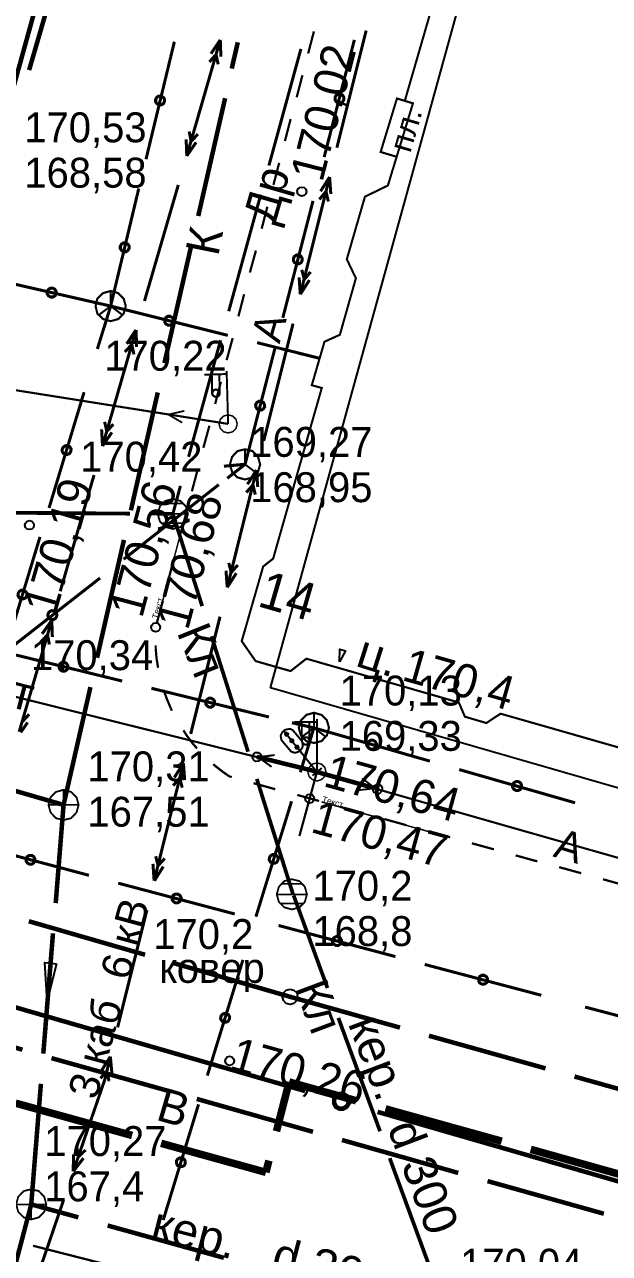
# Model space of a CAD drawing. Extents: x -2634 to -2115, y -2142 to -1393.
# Drawn here: x -2397.13 to -2377.76, y -1545.14 to -1504.47 of the extents above; entities that cross this region are included whole.
import ezdxf

# ---------------------------------------------------------------- set-up
doc = ezdxf.new("R2010")
doc.units = 0
doc.header["$MEASUREMENT"] = 0
for name, color, linetype in [('500_Дополн-Бордюры__п', 7, 'Continuous'), ('500_Дороги-Проезжие_ч', 7, 'Continuous'), ('500_Линии_-Линии_связ', 7, 'Continuous'), ('500_Линии_-ЛЭП_провод', 7, 'Continuous'), ('500_Линии_-Смотровые_', 7, 'Continuous'), ('500_Линии_-Фонари_час', 7, 'Continuous'), ('500_Линии_-Электрокаб', 7, 'Continuous'), ('500_Объект-Опоры', 7, 'Continuous'), ('500_Рельеф-Высотные_о', 7, 'Continuous'), ('500_Строен-Дополнения', 7, 'Continuous'), ('500_Строен-Здания', 7, 'Continuous'), ('500_Трубоп-Водопровод', 7, 'Continuous'), ('500_Трубоп-Газопровод', 7, 'Continuous'), ('500_Трубоп-Канализаци', 7, 'Continuous'), ('500_Трубоп-Смотровые_', 7, 'Continuous'), ('Красные_ли-Красные_ли', 7, 'Continuous'), ('Красные_ли-Оси_улиц_к', 7, 'Continuous')]:
    doc.layers.add(name, color=color, linetype=linetype)
doc.styles.add('TARIAL', font='Arial')

msp = doc.modelspace()

# ---------------------------------------------------------------- linework, layer by layer
at = {"layer": '500_Дополн-Бордюры__п', "color": 1, "const_width": 0.075}
for points in [[(-2387.55, -1504.7), (-2387.74, -1505.43)], [(-2387.93, -1506.15), (-2388.12, -1506.88)], [(-2388.32, -1507.6), (-2388.51, -1508.33)], [(-2388.7, -1509.05), (-2388.89, -1509.78)], [(-2389.09, -1510.5), (-2389.28, -1511.23)], [(-2389.47, -1511.95), (-2389.67, -1512.68)], [(-2389.86, -1513.4), (-2390.05, -1514.13)], [(-2390.24, -1514.85), (-2390.44, -1515.58)], [(-2390.63, -1516.3), (-2390.82, -1517.03)], [(-2391.01, -1517.75), (-2391.21, -1518.48)], [(-2391.4, -1519.2), (-2391.59, -1519.92)], [(-2391.78, -1520.65), (-2391.98, -1521.37)], [(-2392.17, -1522.1), (-2392.36, -1522.82)], [(-2392.55, -1523.55), (-2392.75, -1524.27)], [(-2392.79, -1525.02), (-2392.79, -1525.11)], [(-2392.79, -1525.11), (-2392.76, -1525.46)], [(-2392.76, -1525.46), (-2392.71, -1525.76)], [(-2392.53, -1526.49), (-2392.42, -1526.79)], [(-2392.42, -1526.79), (-2392.29, -1527.1)], [(-2392.29, -1527.1), (-2392.25, -1527.18)], [(-2391.87, -1527.83), (-2391.77, -1527.99)], [(-2391.77, -1527.99), (-2391.56, -1528.27)], [(-2391.56, -1528.27), (-2391.42, -1528.43)], [(-2390.88, -1528.95), (-2390.83, -1529)], [(-2390.83, -1529), (-2390.56, -1529.21)], [(-2390.56, -1529.21), (-2390.36, -1529.35)], [(-2390.36, -1529.35), (-2390.27, -1529.38)], [(-2389.55, -1529.58), (-2388.83, -1529.78)], [(-2388.1, -1529.97), (-2387.38, -1530.17)], [(-2386.66, -1530.37), (-2385.93, -1530.57)], [(-2385.21, -1530.77), (-2384.49, -1530.97)], [(-2383.76, -1531.17), (-2383.04, -1531.37)], [(-2382.32, -1531.57), (-2381.59, -1531.77)], [(-2380.87, -1531.97), (-2380.15, -1532.17)], [(-2379.43, -1532.36), (-2378.7, -1532.56)], [(-2377.98, -1532.76), (-2377.26, -1532.96)]]:
    msp.add_lwpolyline(points, dxfattribs=at)
at = {"layer": '500_Линии_-Линии_связ', "color": 0}
for points, const_width in [([(-2393.11, -1508.93), (-2392.17, -1505.04)], 0.1), ([(-2387.21, -1508.86), (-2386.21, -1504.98)], 0.1), ([(-2394.28, -1513.79), (-2393.35, -1509.9)], 0.1), ([(-2388.58, -1514.18), (-2387.58, -1510.31)], 0.1), ([(-2394.28, -1513.79), (-2398.18, -1512.9)], 0.1), ([(-2394.72, -1515.21), (-2394.28, -1513.79)], 0.1), ([(-2394.28, -1513.79), (-2394.5, -1514.51)], 0.1), ([(-2394.28, -1513.79), (-2390.4, -1514.76)], 0.1), ([(-2389.43, -1515), (-2387.36, -1515.52)], 0.1), ([(-2389.83, -1519.03), (-2388.83, -1515.15)], 0.1), ([(-2387.36, -1515.52), (-2388.09, -1515.34)], 0.1), ([(-2396.32, -1520.47), (-2395.16, -1516.64)], 0.1), ([(-2390.53, -1519.09), (-2389.79, -1519.02)], 0.1), ([(-2389.83, -1519.03), (-2390.53, -1519.09)], 0.1), ([(-2389.83, -1519.03), (-2390.42, -1519.49)], 0.1), ([(-2393.85, -1522.17), (-2390.7, -1519.7)], 0.1), ([(-2397.78, -1525.25), (-2396.62, -1521.43)], 0.1), ([(-2397.78, -1525.25), (-2394.63, -1522.79)], 0.1), ([(-2397.78, -1525.25), (-2393.9, -1526.2)], 0.1), ([(-2392.93, -1526.44), (-2389.04, -1527.39)], 0.1), ([(-2387.55, -1527.75), (-2388.28, -1527.58)], 0.1), ([(-2388, -1529.22), (-2387.55, -1527.75)], 0.1), ([(-2387.55, -1527.75), (-2387.77, -1528.47)], 0.1), ([(-2387.59, -1527.75), (-2387.55, -1527.75)], 0.1), ([(-2387.55, -1527.75), (-2383.71, -1528.85)], 0.1), ([(-2387.49, -1529.19), (-2389.44, -1528.71)], 0.15), ([(-2387.45, -1529.21), (-2385.52, -1529.75)], 0.15), ([(-2382.74, -1529.13), (-2378.9, -1530.23)], 0.1), ([(-2389.47, -1534), (-2388.29, -1530.18)], 0.1), ([(-2398.87, -1531.6), (-2395, -1532.63)], 0.1), ([(-2394.03, -1532.89), (-2390.17, -1533.91)], 0.1), ([(-2388.72, -1534.29), (-2384.85, -1535.32)], 0.1), ([(-2391.08, -1539.26), (-2389.9, -1535.43)], 0.1), ([(-2383.88, -1535.58), (-2380.02, -1536.6)], 0.1), ([(-2378.57, -1536.99), (-2374.96, -1537.94)], 0.1), ([(-2392.54, -1544.04), (-2391.37, -1540.21)], 0.1)]:
    msp.add_lwpolyline(points, dxfattribs=dict(at, const_width=const_width))
at = {"layer": '500_Линии_-Линии_связ', "color": 0, "const_width": 0.1}
for points in [[(-2392.79, -1506.95), (-2392.75, -1506.88), (-2392.69, -1506.84), (-2392.61, -1506.84), (-2392.54, -1506.88), (-2392.5, -1506.94), (-2392.5, -1507.02), (-2392.53, -1507.09), (-2392.6, -1507.13), (-2392.68, -1507.13), (-2392.75, -1507.09), (-2392.79, -1507.03)], [(-2386.85, -1506.88), (-2386.82, -1506.82), (-2386.75, -1506.78), (-2386.67, -1506.78), (-2386.6, -1506.81), (-2386.56, -1506.88), (-2386.56, -1506.96), (-2386.6, -1507.03), (-2386.67, -1507.07), (-2386.75, -1507.07), (-2386.81, -1507.03), (-2386.85, -1506.96)], [(-2393.96, -1511.81), (-2393.92, -1511.74), (-2393.86, -1511.7), (-2393.78, -1511.7), (-2393.71, -1511.74), (-2393.67, -1511.8), (-2393.67, -1511.88), (-2393.71, -1511.95), (-2393.77, -1511.99), (-2393.85, -1511.99), (-2393.92, -1511.95), (-2393.96, -1511.89)], [(-2388.23, -1512.21), (-2388.19, -1512.14), (-2388.12, -1512.1), (-2388.04, -1512.1), (-2387.98, -1512.14), (-2387.94, -1512.21), (-2387.94, -1512.28), (-2387.97, -1512.35), (-2388.04, -1512.39), (-2388.12, -1512.39), (-2388.19, -1512.35), (-2388.23, -1512.29)], [(-2396.27, -1513.49), (-2396.34, -1513.45), (-2396.38, -1513.39), (-2396.38, -1513.31), (-2396.34, -1513.24), (-2396.28, -1513.2), (-2396.2, -1513.2), (-2396.13, -1513.23), (-2396.09, -1513.3), (-2396.09, -1513.38), (-2396.12, -1513.45), (-2396.19, -1513.49)], [(-2392.31, -1514.13), (-2392.24, -1514.17), (-2392.2, -1514.23), (-2392.2, -1514.31), (-2392.24, -1514.38), (-2392.3, -1514.42), (-2392.38, -1514.42), (-2392.45, -1514.38), (-2392.49, -1514.32), (-2392.49, -1514.24), (-2392.45, -1514.17), (-2392.39, -1514.13)], [(-2389.48, -1517.05), (-2389.44, -1516.98), (-2389.37, -1516.94), (-2389.29, -1516.94), (-2389.22, -1516.98), (-2389.19, -1517.05), (-2389.18, -1517.13), (-2389.22, -1517.19), (-2389.29, -1517.23), (-2389.37, -1517.23), (-2389.43, -1517.2), (-2389.47, -1517.13)], [(-2395.88, -1518.51), (-2395.84, -1518.45), (-2395.77, -1518.41), (-2395.7, -1518.41), (-2395.63, -1518.45), (-2395.59, -1518.52), (-2395.6, -1518.6), (-2395.64, -1518.67), (-2395.71, -1518.7), (-2395.78, -1518.7), (-2395.85, -1518.66), (-2395.89, -1518.59)], [(-2392.36, -1520.82), (-2392.29, -1520.79), (-2392.22, -1520.8), (-2392.15, -1520.84), (-2392.12, -1520.92), (-2392.13, -1520.99), (-2392.18, -1521.06), (-2392.25, -1521.09), (-2392.33, -1521.08), (-2392.39, -1521.03), (-2392.42, -1520.96), (-2392.41, -1520.88)], [(-2397.34, -1523.29), (-2397.3, -1523.23), (-2397.23, -1523.19), (-2397.16, -1523.2), (-2397.09, -1523.24), (-2397.05, -1523.3), (-2397.06, -1523.38), (-2397.1, -1523.45), (-2397.17, -1523.48), (-2397.24, -1523.48), (-2397.31, -1523.44), (-2397.35, -1523.37)], [(-2396.3, -1523.9), (-2396.23, -1523.87), (-2396.15, -1523.88), (-2396.09, -1523.93), (-2396.06, -1524), (-2396.07, -1524.07), (-2396.12, -1524.14), (-2396.19, -1524.17), (-2396.27, -1524.16), (-2396.33, -1524.11), (-2396.36, -1524.04), (-2396.35, -1523.96)], [(-2395.81, -1525.58), (-2395.74, -1525.62), (-2395.7, -1525.68), (-2395.7, -1525.76), (-2395.73, -1525.83), (-2395.8, -1525.87), (-2395.88, -1525.87), (-2395.95, -1525.83), (-2395.99, -1525.77), (-2395.99, -1525.69), (-2395.95, -1525.62), (-2395.88, -1525.58)], [(-2390.95, -1526.77), (-2390.88, -1526.81), (-2390.84, -1526.87), (-2390.84, -1526.95), (-2390.88, -1527.02), (-2390.94, -1527.06), (-2391.02, -1527.06), (-2391.09, -1527.02), (-2391.13, -1526.96), (-2391.13, -1526.88), (-2391.09, -1526.81), (-2391.03, -1526.77)], [(-2385.59, -1528.16), (-2385.52, -1528.2), (-2385.48, -1528.27), (-2385.48, -1528.35), (-2385.52, -1528.41), (-2385.59, -1528.45), (-2385.67, -1528.45), (-2385.74, -1528.41), (-2385.77, -1528.34), (-2385.77, -1528.26), (-2385.73, -1528.2), (-2385.67, -1528.16)], [(-2380.78, -1529.53), (-2380.71, -1529.57), (-2380.68, -1529.64), (-2380.68, -1529.72), (-2380.72, -1529.79), (-2380.78, -1529.82), (-2380.86, -1529.82), (-2380.93, -1529.78), (-2380.97, -1529.71), (-2380.97, -1529.64), (-2380.93, -1529.57), (-2380.86, -1529.53)], [(-2396.89, -1531.97), (-2396.83, -1532.01), (-2396.79, -1532.08), (-2396.79, -1532.16), (-2396.83, -1532.22), (-2396.89, -1532.26), (-2396.97, -1532.26), (-2397.04, -1532.22), (-2397.08, -1532.16), (-2397.08, -1532.08), (-2397.04, -1532.01), (-2396.97, -1531.97)], [(-2389.02, -1532.04), (-2388.98, -1531.98), (-2388.91, -1531.94), (-2388.84, -1531.94), (-2388.77, -1531.99), (-2388.73, -1532.05), (-2388.74, -1532.13), (-2388.78, -1532.2), (-2388.85, -1532.23), (-2388.92, -1532.23), (-2388.99, -1532.19), (-2389.03, -1532.12)], [(-2392.06, -1533.25), (-2391.99, -1533.29), (-2391.95, -1533.36), (-2391.95, -1533.44), (-2391.99, -1533.5), (-2392.06, -1533.54), (-2392.14, -1533.54), (-2392.2, -1533.5), (-2392.24, -1533.44), (-2392.24, -1533.36), (-2392.21, -1533.29), (-2392.14, -1533.25)], [(-2386.74, -1534.66), (-2386.68, -1534.7), (-2386.64, -1534.77), (-2386.64, -1534.85), (-2386.68, -1534.91), (-2386.74, -1534.95), (-2386.82, -1534.95), (-2386.89, -1534.91), (-2386.93, -1534.85), (-2386.93, -1534.77), (-2386.89, -1534.7), (-2386.82, -1534.66)], [(-2381.91, -1535.94), (-2381.84, -1535.98), (-2381.8, -1536.05), (-2381.8, -1536.13), (-2381.84, -1536.19), (-2381.91, -1536.23), (-2381.99, -1536.23), (-2382.06, -1536.19), (-2382.09, -1536.13), (-2382.09, -1536.05), (-2382.06, -1535.98), (-2381.99, -1535.94)], [(-2390.63, -1537.3), (-2390.59, -1537.24), (-2390.52, -1537.2), (-2390.45, -1537.2), (-2390.38, -1537.24), (-2390.34, -1537.31), (-2390.35, -1537.39), (-2390.39, -1537.46), (-2390.46, -1537.49), (-2390.53, -1537.49), (-2390.6, -1537.45), (-2390.64, -1537.38)], [(-2392.1, -1542.08), (-2392.06, -1542.02), (-2391.99, -1541.98), (-2391.91, -1541.98), (-2391.85, -1542.02), (-2391.81, -1542.09), (-2391.81, -1542.17), (-2391.85, -1542.24), (-2391.92, -1542.27), (-2392, -1542.27), (-2392.07, -1542.23), (-2392.1, -1542.16)]]:
    msp.add_lwpolyline(points, close=True, dxfattribs=at)
at = {"layer": '500_Линии_-Линии_связ', "color": 6}
for points in [[(-2417.19, -1521.8), (-2387.45, -1529.21)], [(-2387.45, -1529.21), (-2351.34, -1539.5)]]:
    msp.add_lwpolyline(points, dxfattribs=at)
at = {"layer": '500_Линии_-Линии_связ', "color": 0}
for points in [[(-2389.47, -1528.86), (-2389.54, -1528.82), (-2389.58, -1528.75), (-2389.58, -1528.67), (-2389.54, -1528.61), (-2389.48, -1528.57), (-2389.4, -1528.56), (-2389.33, -1528.6), (-2389.29, -1528.67), (-2389.29, -1528.75), (-2389.33, -1528.81), (-2389.39, -1528.85)], [(-2385.39, -1529.62), (-2385.33, -1529.66), (-2385.29, -1529.73), (-2385.29, -1529.82), (-2385.34, -1529.89), (-2385.4, -1529.93), (-2385.48, -1529.93), (-2385.55, -1529.89), (-2385.59, -1529.82), (-2385.58, -1529.74), (-2385.54, -1529.66), (-2385.47, -1529.62)]]:
    msp.add_lwpolyline(points, close=True, dxfattribs=at)
at = {"layer": '500_Линии_-ЛЭП_провод', "color": 253, "const_width": 0.07}
for points in [[(-2447.1, -1515.11), (-2417.19, -1521.8), (-2410.96, -1514.43), (-2390.39, -1517.69)], [(-2387.45, -1529.21), (-2417.19, -1521.8)], [(-2351.34, -1539.5), (-2387.45, -1529.21)]]:
    msp.add_lwpolyline(points, dxfattribs=at)
at = {"layer": '500_Линии_-ЛЭП_провод', "color": 0}
for points, const_width in [([(-2391.84, -1517.26), (-2392.37, -1517.38)], 0.06), ([(-2390.39, -1517.69), (-2392.37, -1517.38)], 0.06), ([(-2391.91, -1517.65), (-2392.37, -1517.38)], 0.06), ([(-2388.85, -1528.65), (-2389.39, -1528.72)], 0.065), ([(-2387.45, -1529.21), (-2389.39, -1528.72)], 0.065), ([(-2388.95, -1529.04), (-2389.39, -1528.72)], 0.065), ([(-2387.45, -1529.21), (-2385.52, -1529.75)], 0.06), ([(-2385.95, -1529.42), (-2385.52, -1529.75)], 0.06), ([(-2386.06, -1529.81), (-2385.52, -1529.75)], 0.06)]:
    msp.add_lwpolyline(points, dxfattribs=dict(at, const_width=const_width))
at = {"layer": '500_Линии_-Смотровые_', "color": 0, "const_width": 0.07}
for points in [[(-2394.28, -1513.29), (-2394.03, -1513.36), (-2393.85, -1513.54), (-2393.78, -1513.79), (-2393.85, -1514.04), (-2394.03, -1514.22), (-2394.28, -1514.29), (-2394.53, -1514.22), (-2394.72, -1514.04), (-2394.78, -1513.79), (-2394.72, -1513.54), (-2394.53, -1513.36)], [(-2394.28, -1513.74), (-2394.28, -1513.74), (-2394.28, -1513.74), (-2394.28, -1513.74), (-2394.28, -1513.74), (-2394.28, -1513.74), (-2394.28, -1513.74), (-2394.28, -1513.74), (-2394.28, -1513.74), (-2394.28, -1513.74), (-2394.28, -1513.74), (-2394.28, -1513.74)], [(-2389.83, -1518.53), (-2389.58, -1518.59), (-2389.4, -1518.78), (-2389.33, -1519.03), (-2389.4, -1519.28), (-2389.58, -1519.46), (-2389.83, -1519.53), (-2390.08, -1519.46), (-2390.26, -1519.28), (-2390.33, -1519.03), (-2390.26, -1518.78), (-2390.08, -1518.59)], [(-2389.83, -1518.98), (-2389.83, -1518.98), (-2389.83, -1518.98), (-2389.83, -1518.98), (-2389.83, -1518.98), (-2389.83, -1518.98), (-2389.83, -1518.98), (-2389.83, -1518.98), (-2389.83, -1518.98), (-2389.83, -1518.98), (-2389.83, -1518.98), (-2389.83, -1518.98)], [(-2387.55, -1527.25), (-2387.3, -1527.32), (-2387.12, -1527.5), (-2387.05, -1527.75), (-2387.12, -1528), (-2387.3, -1528.19), (-2387.55, -1528.25), (-2387.8, -1528.19), (-2387.98, -1528), (-2388.05, -1527.75), (-2387.98, -1527.5), (-2387.8, -1527.32)], [(-2387.55, -1527.7), (-2387.55, -1527.7), (-2387.55, -1527.7), (-2387.55, -1527.7), (-2387.55, -1527.7), (-2387.55, -1527.7), (-2387.55, -1527.7), (-2387.55, -1527.7), (-2387.55, -1527.7), (-2387.55, -1527.7), (-2387.55, -1527.7), (-2387.55, -1527.7)]]:
    msp.add_lwpolyline(points, close=True, dxfattribs=at)
at = {"layer": '500_Линии_-Смотровые_', "color": 0, "const_width": 0.065}
for points in [[(-2394.28, -1513.29), (-2394.28, -1513.79)], [(-2394.68, -1514.09), (-2394.28, -1513.79)], [(-2394.28, -1513.79), (-2393.88, -1514.09)], [(-2389.83, -1518.53), (-2389.83, -1519.03)], [(-2390.23, -1519.33), (-2389.83, -1519.03)], [(-2389.83, -1519.03), (-2389.43, -1519.33)], [(-2387.55, -1527.25), (-2387.55, -1527.75)], [(-2387.95, -1528.05), (-2387.55, -1527.75)], [(-2387.55, -1527.75), (-2387.15, -1528.05)]]:
    msp.add_lwpolyline(points, dxfattribs=at)
at = {"layer": '500_Линии_-Фонари_час', "color": 0, "const_width": 0.065}
for points in [[(-2391.18, -1516.06), (-2390.43, -1516.04)], [(-2390.92, -1516.7), (-2390.93, -1516.05)], [(-2390.67, -1516.7), (-2390.68, -1516.05)], [(-2390.39, -1517.69), (-2390.44, -1515.94)], [(-2390.92, -1516.68), (-2390.92, -1516.55)], [(-2390.92, -1516.68), (-2390.92, -1516.55)], [(-2390.67, -1516.67), (-2390.67, -1516.55)], [(-2390.67, -1516.65), (-2390.67, -1516.65)], [(-2388.2, -1527.56), (-2387.45, -1527.56)], [(-2387.95, -1528.21), (-2387.95, -1527.56)], [(-2387.7, -1528.21), (-2387.7, -1527.56)], [(-2387.45, -1529.21), (-2387.45, -1527.46)], [(-2387.45, -1529.21), (-2388.55, -1527.85)], [(-2387.95, -1528.18), (-2387.95, -1528.06)], [(-2387.95, -1528.18), (-2387.95, -1528.06)], [(-2387.7, -1528.18), (-2387.7, -1528.06)], [(-2387.7, -1528.16), (-2387.7, -1528.16)], [(-2387.29, -1529.08), (-2387.6, -1529.33)]]:
    msp.add_lwpolyline(points, dxfattribs=at)
at = {"layer": '500_Линии_-Фонари_час', "color": 0}
for points, const_width in [([(-2390.92, -1516.68), (-2390.9, -1516.62), (-2390.86, -1516.57), (-2390.8, -1516.55), (-2390.73, -1516.57), (-2390.69, -1516.61), (-2390.67, -1516.67), (-2390.68, -1516.73), (-2390.73, -1516.78), (-2390.79, -1516.8), (-2390.85, -1516.78), (-2390.9, -1516.74)], 0.07), ([(-2388.55, -1527.85), (-2388.6, -1527.9), (-2388.63, -1527.96), (-2388.65, -1528.01), (-2388.64, -1528.08), (-2388.63, -1528.12), (-2388.62, -1528.16), (-2388.35, -1528.48), (-2388.31, -1528.53), (-2388.26, -1528.55), (-2388.2, -1528.57), (-2388.15, -1528.57), (-2388.09, -1528.55), (-2388.05, -1528.53), (-2388.01, -1528.51), (-2387.98, -1528.47), (-2387.95, -1528.43), (-2387.92, -1528.37), (-2387.92, -1528.31), (-2387.92, -1528.25), (-2387.95, -1528.19), (-2387.96, -1528.17), (-2388.23, -1527.85), (-2388.26, -1527.82), (-2388.32, -1527.79), (-2388.38, -1527.79), (-2388.45, -1527.8), (-2388.51, -1527.82)], 0.065), ([(-2388.49, -1527.99), (-2388.5, -1527.97), (-2388.5, -1527.94), (-2388.49, -1527.92), (-2388.46, -1527.91), (-2388.44, -1527.92), (-2388.42, -1527.93), (-2388.4, -1527.95), (-2388.41, -1527.98), (-2388.42, -1528), (-2388.45, -1528.01), (-2388.47, -1528.01)], 0.07), ([(-2388.32, -1528.21), (-2388.33, -1528.18), (-2388.33, -1528.16), (-2388.31, -1528.14), (-2388.29, -1528.13), (-2388.26, -1528.13), (-2388.24, -1528.14), (-2388.23, -1528.17), (-2388.23, -1528.19), (-2388.25, -1528.22), (-2388.27, -1528.23), (-2388.3, -1528.22)], 0.07), ([(-2388.15, -1528.42), (-2388.16, -1528.4), (-2388.15, -1528.37), (-2388.14, -1528.35), (-2388.12, -1528.34), (-2388.09, -1528.34), (-2388.07, -1528.36), (-2388.06, -1528.38), (-2388.06, -1528.41), (-2388.08, -1528.43), (-2388.1, -1528.44), (-2388.13, -1528.44)], 0.07), ([(-2387.95, -1528.18), (-2387.93, -1528.12), (-2387.88, -1528.07), (-2387.82, -1528.06), (-2387.76, -1528.07), (-2387.71, -1528.12), (-2387.7, -1528.18), (-2387.71, -1528.24), (-2387.76, -1528.29), (-2387.82, -1528.31), (-2387.88, -1528.29), (-2387.93, -1528.24)], 0.07)]:
    msp.add_lwpolyline(points, close=True, dxfattribs=dict(at, const_width=const_width))
for points in [[(-2387, -1529.75), (-2387, -1529.75)], [(-2386.47, -1530.41), (-2386.47, -1530.41)]]:
    msp.add_lwpolyline(points, dxfattribs=at)
at = {"layer": '500_Линии_-Электрокаб', "color": 12, "const_width": 0.1}
for points in [[(-2386.79, -1508.55), (-2385.82, -1504.67)], [(-2391.76, -1508.82), (-2390.65, -1504.98)], [(-2390.96, -1505.44), (-2390.65, -1504.98)], [(-2390.63, -1505.54), (-2390.65, -1504.98)], [(-2391.01, -1505.71), (-2390.79, -1505.46)], [(-2390.72, -1505.79), (-2390.79, -1505.46)], [(-2391.62, -1508.33), (-2391.68, -1508.01)], [(-2391.62, -1508.34), (-2391.39, -1508.1)], [(-2391.76, -1508.82), (-2391.78, -1508.27)], [(-2391.76, -1508.82), (-2391.45, -1508.37)], [(-2388, -1513.4), (-2387.03, -1509.52)], [(-2387.33, -1509.99), (-2387.03, -1509.52)], [(-2386.99, -1510.08), (-2387.03, -1509.52)], [(-2393.16, -1513.62), (-2392.04, -1509.78)], [(-2387.37, -1510.26), (-2387.15, -1510)], [(-2387.07, -1510.33), (-2387.15, -1510)], [(-2388, -1513.4), (-2388.04, -1512.84)], [(-2388, -1513.4), (-2387.7, -1512.93)], [(-2387.87, -1512.9), (-2387.95, -1512.59)], [(-2387.87, -1512.91), (-2387.66, -1512.66)], [(-2394.55, -1518.42), (-2393.44, -1514.58)], [(-2393.75, -1515.04), (-2393.44, -1514.58)], [(-2393.42, -1515.14), (-2393.44, -1514.58)], [(-2389.21, -1518.25), (-2388.24, -1514.37)], [(-2393.81, -1515.31), (-2393.58, -1515.06)], [(-2393.51, -1515.39), (-2393.58, -1515.06)], [(-2394.41, -1517.93), (-2394.48, -1517.62)], [(-2394.41, -1517.94), (-2394.19, -1517.7)], [(-2394.55, -1518.42), (-2394.58, -1517.87)], [(-2394.55, -1518.42), (-2394.24, -1517.97)], [(-2395.95, -1523.23), (-2394.83, -1519.38)], [(-2390.42, -1523.1), (-2389.45, -1519.22)], [(-2389.75, -1519.69), (-2389.45, -1519.22)], [(-2389.41, -1519.78), (-2389.45, -1519.22)], [(-2389.79, -1519.96), (-2389.57, -1519.71)], [(-2389.49, -1520.03), (-2389.57, -1519.71)], [(-2390.29, -1522.61), (-2390.37, -1522.29)], [(-2390.42, -1523.1), (-2390.46, -1522.55)], [(-2390.42, -1523.1), (-2390.12, -1522.63)], [(-2390.29, -1522.61), (-2390.07, -1522.36)], [(-2397.31, -1527.88), (-2396.23, -1524.19)], [(-2396.55, -1524.64), (-2396.23, -1524.19)], [(-2396.21, -1524.74), (-2396.23, -1524.19)], [(-2391.63, -1527.95), (-2390.66, -1524.07)], [(-2396.6, -1524.91), (-2396.37, -1524.67)], [(-2396.31, -1524.99), (-2396.37, -1524.67)], [(-2397.26, -1527.9), (-2397.03, -1527.57)], [(-2397.2, -1527.54), (-2396.98, -1527.3)], [(-2392.84, -1532.81), (-2391.87, -1528.92)], [(-2392.17, -1529.39), (-2391.87, -1528.92)], [(-2391.83, -1529.48), (-2391.87, -1528.92)], [(-2392.21, -1529.66), (-2391.99, -1529.41)], [(-2391.91, -1529.73), (-2391.99, -1529.41)], [(-2392.71, -1532.31), (-2392.79, -1532)], [(-2392.71, -1532.31), (-2392.49, -1532.07)], [(-2392.84, -1532.81), (-2392.88, -1532.25)], [(-2392.83, -1532.81), (-2392.54, -1532.34)], [(-2394.05, -1537.66), (-2393.08, -1533.78)], [(-2394.58, -1539.09), (-2394.29, -1538.63)], [(-2394.47, -1539.38), (-2394.29, -1538.63)], [(-2394.24, -1539.18), (-2394.29, -1538.63)], [(-2395.52, -1542.43), (-2394.47, -1539.38)], [(-2394.62, -1539.35), (-2394.6, -1539.33)], [(-2394.61, -1539.34), (-2394.41, -1539.11)], [(-2394.34, -1539.41), (-2394.41, -1539.11)], [(-2394.34, -1539.45), (-2394.34, -1539.42)], [(-2395.35, -1541.95), (-2395.4, -1541.63)], [(-2395.35, -1541.95), (-2395.11, -1541.72)], [(-2395.52, -1542.43), (-2395.51, -1541.87)], [(-2395.52, -1542.43), (-2395.18, -1541.99)], [(-2396.98, -1546.71), (-2395.84, -1543.38)]]:
    msp.add_lwpolyline(points, dxfattribs=at)
at = {"layer": '500_Объект-Опоры', "color": 1, "const_width": 0.05}
for points in [[(-2390.39, -1517.39), (-2390.24, -1517.43), (-2390.13, -1517.54), (-2390.09, -1517.69), (-2390.13, -1517.84), (-2390.24, -1517.95), (-2390.39, -1517.99), (-2390.54, -1517.95), (-2390.65, -1517.84), (-2390.69, -1517.69), (-2390.65, -1517.54), (-2390.54, -1517.43)], [(-2387.45, -1528.91), (-2387.3, -1528.95), (-2387.19, -1529.06), (-2387.15, -1529.21), (-2387.19, -1529.36), (-2387.3, -1529.46), (-2387.45, -1529.51), (-2387.6, -1529.46), (-2387.71, -1529.36), (-2387.75, -1529.21), (-2387.71, -1529.06), (-2387.6, -1528.95)]]:
    msp.add_lwpolyline(points, close=True, dxfattribs=at)
at = {"layer": '500_Объект-Опоры', "color": 0, "const_width": 0.075}
msp.add_lwpolyline([(-2387.45, -1529.21), (-2388.03, -1531.33)], dxfattribs=at)
at = {"layer": '500_Рельеф-Высотные_о', "color": 0}
for points in [[(-2387.95, -1509.85), (-2387.87, -1509.87), (-2387.82, -1509.92), (-2387.8, -1510), (-2387.82, -1510.07), (-2387.87, -1510.13), (-2387.95, -1510.15), (-2388.02, -1510.13), (-2388.08, -1510.07), (-2388.1, -1510), (-2388.08, -1509.92), (-2388.02, -1509.87)], [(-2396.97, -1520.89), (-2396.89, -1520.91), (-2396.84, -1520.97), (-2396.82, -1521.04), (-2396.84, -1521.12), (-2396.89, -1521.17), (-2396.97, -1521.19), (-2397.04, -1521.17), (-2397.1, -1521.12), (-2397.12, -1521.04), (-2397.1, -1520.97), (-2397.04, -1520.91)], [(-2392.79, -1524.27), (-2392.71, -1524.29), (-2392.66, -1524.35), (-2392.64, -1524.42), (-2392.66, -1524.5), (-2392.71, -1524.55), (-2392.79, -1524.57), (-2392.86, -1524.55), (-2392.92, -1524.5), (-2392.94, -1524.42), (-2392.92, -1524.35), (-2392.86, -1524.29)], [(-2386.7, -1525.56), (-2386.69, -1525.15), (-2386.5, -1525.2)], [(-2387.69, -1529.94), (-2387.61, -1529.96), (-2387.56, -1530.02), (-2387.54, -1530.09), (-2387.56, -1530.17), (-2387.61, -1530.22), (-2387.69, -1530.24), (-2387.76, -1530.22), (-2387.82, -1530.17), (-2387.84, -1530.09), (-2387.82, -1530.02), (-2387.76, -1529.96)], [(-2390.34, -1538.62), (-2390.27, -1538.64), (-2390.21, -1538.7), (-2390.19, -1538.77), (-2390.21, -1538.85), (-2390.27, -1538.9), (-2390.34, -1538.92), (-2390.42, -1538.9), (-2390.47, -1538.85), (-2390.49, -1538.77), (-2390.47, -1538.7), (-2390.42, -1538.64)]]:
    msp.add_lwpolyline(points, close=True, dxfattribs=at)
at = {"layer": '500_Рельеф-Высотные_о', "color": 0, "const_width": 0.05}
for points in [[(-2392.72, -1524.16), (-2391.64, -1520.1)], [(-2387.3, -1530.2), (-2383.25, -1531.32)]]:
    msp.add_lwpolyline(points, dxfattribs=at)
at = {"layer": '500_Строен-Дополнения', "color": 0, "const_width": 0.07}
msp.add_lwpolyline([(-2384.81, -1508.85), (-2384.27, -1507.08), (-2384.8, -1506.92), (-2385.34, -1508.69)], close=True, dxfattribs=at)
at = {"layer": '500_Строен-Здания', "color": 0, "const_width": 0.07}
msp.add_lwpolyline([(-2370.99, -1504.88), (-2382.96, -1501.57), (-2383.1, -1502.03), (-2384.54, -1507), (-2384.27, -1507.08), (-2385.1, -1509.8), (-2385.86, -1510.17), (-2386.46, -1512.24), (-2386.16, -1512.87), (-2386.69, -1514.74), (-2387.2, -1514.97), (-2387.62, -1516.41), (-2387.29, -1516.5), (-2388.9, -1522.15), (-2389.23, -1522.41), (-2389.94, -1524.88), (-2389.48, -1525.54), (-2388.32, -1525.87), (-2387.8, -1525.46), (-2382.75, -1526.91), (-2382.55, -1527.38), (-2381.84, -1527.59), (-2381.37, -1527.28), (-2375.67, -1528.91)], dxfattribs=at)
at = {"layer": '500_Трубоп-Водопровод', "color": 94}
for points, const_width in [([(-2395.86, -1502.13), (-2396.98, -1505.98)], 0.15), ([(-2397.2, -1538.4), (-2401.05, -1537.32)], 0.15), ([(-2392.39, -1539.76), (-2396.24, -1538.68)], 0.15), ([(-2388.79, -1541.1), (-2388.37, -1539.47)], 0.25), ([(-2388.37, -1539.47), (-2386.15, -1540.09)], 0.25), ([(-2397.43, -1540.17), (-2393.57, -1541.24)], 0.25), ([(-2387.58, -1541.12), (-2391.43, -1540.03)], 0.15), ([(-2385.18, -1540.36), (-2381.33, -1541.43)], 0.25), ([(-2392.61, -1541.5), (-2389.14, -1542.46)], 0.25), ([(-2382.77, -1542.48), (-2386.62, -1541.39)], 0.15), ([(-2380.37, -1541.7), (-2376.52, -1542.78)], 0.25), ([(-2389.14, -1542.46), (-2389.04, -1542.07)], 0.25), ([(-2377.95, -1543.83), (-2381.8, -1542.75)], 0.15)]:
    msp.add_lwpolyline(points, dxfattribs=dict(at, const_width=const_width))
at = {"layer": '500_Трубоп-Газопровод', "color": 5, "const_width": 0.15}
for points in [[(-2393.14, -1535.26), (-2396.99, -1534.15)], [(-2388.34, -1536.65), (-2392.18, -1535.54)], [(-2384.7, -1537.67), (-2388.34, -1536.65)], [(-2388.34, -1536.65), (-2387.62, -1536.85)], [(-2379.88, -1539.02), (-2383.74, -1537.94)], [(-2375.07, -1540.37), (-2378.92, -1539.29)]]:
    msp.add_lwpolyline(points, dxfattribs=at)
at = {"layer": '500_Трубоп-Канализаци', "color": 34, "const_width": 0.15}
for points in [[(-2390.27, -1505.93), (-2390.07, -1505.06)], [(-2391.38, -1510.81), (-2390.49, -1506.91)], [(-2392.5, -1515.68), (-2391.61, -1511.78)], [(-2393.61, -1520.55), (-2392.72, -1516.65)], [(-2394.73, -1525.43), (-2393.84, -1521.53)], [(-2395.84, -1530.3), (-2394.95, -1526.4)], [(-2398.32, -1529.58), (-2395.84, -1530.3)], [(-2396.1, -1533.55), (-2395.84, -1530.3)], [(-2396.51, -1538.53), (-2396.19, -1534.55)], [(-2396.91, -1543.52), (-2396.59, -1539.53)], [(-2396.91, -1543.52), (-2397.93, -1547.39)], [(-2395.35, -1543.95), (-2396.91, -1543.52)], [(-2390.53, -1545.29), (-2394.38, -1544.22)]]:
    msp.add_lwpolyline(points, dxfattribs=at)
at = {"layer": '500_Трубоп-Канализаци', "color": 32}
for points, const_width in [([(-2390.07, -1505.06), (-2390.24, -1505.79)], 0.15), ([(-2387.98, -1505.28), (-2389.04, -1509.14)], 0.1), ([(-2389.31, -1510.1), (-2390.37, -1513.96)], 0.1), ([(-2390.64, -1514.92), (-2391.7, -1518.78)], 0.1), ([(-2391.97, -1519.74), (-2392.22, -1520.67)], 0.1), ([(-2397.64, -1520.63), (-2393.64, -1520.66)], 0.125), ([(-2392.22, -1520.67), (-2392.97, -1520.66)], 0.1), ([(-2392.69, -1520.66), (-2392.22, -1520.67)], 0.125), ([(-2391.25, -1523.72), (-2392.22, -1520.67)], 0.125), ([(-2392.22, -1520.67), (-2392.13, -1520.33)], 0.1), ([(-2392.22, -1520.67), (-2391.99, -1521.38)], 0.1), ([(-2389.73, -1528.54), (-2390.94, -1524.72)], 0.125), ([(-2388.24, -1533.26), (-2389.44, -1529.44)], 0.125), ([(-2395.84, -1530.3), (-2396.56, -1530.09)], 0.15), ([(-2395.84, -1530.3), (-2395.9, -1531.05)], 0.15), ([(-2387.1, -1536.36), (-2388.22, -1533.3)], 0.125), ([(-2388.22, -1533.3), (-2387.96, -1534.01)], 0.1), ([(-2385.36, -1541.1), (-2386.74, -1537.35)], 0.125), ([(-2383.66, -1545.75), (-2385.04, -1541.99)], 0.125), ([(-2396.91, -1543.52), (-2396.19, -1543.72)], 0.15), ([(-2396.85, -1544.89), (-2392.97, -1545.88)], 0.075)]:
    msp.add_lwpolyline(points, dxfattribs=dict(at, const_width=const_width))
at = {"layer": '500_Трубоп-Канализаци', "color": 0}
msp.add_lwpolyline([(-2396.07, -1535.56), (-2396.38, -1536.78), (-2396.46, -1535.52)], close=True, dxfattribs=at)
at = {"layer": '500_Трубоп-Смотровые_', "color": 0, "const_width": 0.06}
for points in [[(-2392.22, -1520.17), (-2391.97, -1520.24), (-2391.79, -1520.42), (-2391.72, -1520.67), (-2391.79, -1520.92), (-2391.97, -1521.1), (-2392.22, -1521.17), (-2392.47, -1521.1), (-2392.65, -1520.92), (-2392.72, -1520.67), (-2392.65, -1520.42), (-2392.47, -1520.24)], [(-2395.84, -1529.8), (-2395.59, -1529.87), (-2395.41, -1530.05), (-2395.34, -1530.3), (-2395.41, -1530.55), (-2395.59, -1530.74), (-2395.84, -1530.8), (-2396.09, -1530.74), (-2396.27, -1530.55), (-2396.34, -1530.3), (-2396.27, -1530.05), (-2396.09, -1529.87)], [(-2388.28, -1532.76), (-2388.03, -1532.82), (-2387.85, -1533.01), (-2387.78, -1533.26), (-2387.85, -1533.51), (-2388.03, -1533.69), (-2388.28, -1533.76), (-2388.53, -1533.69), (-2388.71, -1533.51), (-2388.78, -1533.26), (-2388.71, -1533.01), (-2388.53, -1532.82)], [(-2396.91, -1543.02), (-2396.66, -1543.08), (-2396.48, -1543.27), (-2396.41, -1543.52), (-2396.48, -1543.77), (-2396.66, -1543.95), (-2396.91, -1544.02), (-2397.16, -1543.95), (-2397.34, -1543.77), (-2397.41, -1543.52), (-2397.34, -1543.27), (-2397.16, -1543.08)]]:
    msp.add_lwpolyline(points, close=True, dxfattribs=at)
at = {"layer": '500_Трубоп-Смотровые_', "color": 0, "const_width": 0.055}
for points in [[(-2392.72, -1520.67), (-2391.72, -1520.67)], [(-2392.57, -1520.32), (-2391.87, -1520.32)], [(-2392.62, -1520.97), (-2391.82, -1520.97)], [(-2395.84, -1530.8), (-2395.84, -1529.8)], [(-2396.34, -1530.3), (-2395.34, -1530.3)], [(-2388.78, -1533.26), (-2387.78, -1533.26)], [(-2388.63, -1532.91), (-2387.93, -1532.91)], [(-2388.68, -1533.56), (-2387.88, -1533.56)], [(-2396.91, -1544.02), (-2396.91, -1543.02)], [(-2397.41, -1543.52), (-2396.41, -1543.52)]]:
    msp.add_lwpolyline(points, dxfattribs=at)
at = {"layer": '500_Трубоп-Смотровые_', "color": 0}
msp.add_lwpolyline([(-2388.34, -1536.4), (-2388.22, -1536.43), (-2388.12, -1536.52), (-2388.09, -1536.65), (-2388.12, -1536.77), (-2388.22, -1536.87), (-2388.34, -1536.9), (-2388.47, -1536.87), (-2388.56, -1536.77), (-2388.59, -1536.65), (-2388.56, -1536.52), (-2388.47, -1536.43)], close=True, dxfattribs=at)
at = {"layer": 'Красные_ли-Красные_ли', "color": 12}
for p, q in [((-2388.99, -1526.42), (-2354.712, -1402.49)), ((-2225.04, -1573.75), (-2388.99, -1526.42))]:
    msp.add_line(p, q, dxfattribs=at)
at = {"layer": 'Красные_ли-Оси_улиц_к', "color": 12, "const_width": 0.15}
for points in [[(-2401.23, -1520.03), (-2395.23, -1498.35)], [(-2405.29, -1534.73), (-2387.84, -1539.77)], [(-2385.44, -1540.46), (-2363.82, -1546.7)]]:
    msp.add_lwpolyline(points, dxfattribs=at)
msp.add_lwpolyline([(-2386.57, -1539.87), (-2386.46, -1539.94), (-2386.4, -1540.05), (-2386.4, -1540.18), (-2386.47, -1540.29), (-2386.58, -1540.35), (-2386.71, -1540.35), (-2386.82, -1540.29), (-2386.88, -1540.17), (-2386.88, -1540.04), (-2386.81, -1539.93), (-2386.7, -1539.87)], close=True, dxfattribs=at)

# ---------------------------------------------------------------- texts
at = {"layer": '500_Дороги-Проезжие_ч', "color": 0}
for rotation, p in [(73.81, (-2388.69, -1515.06)), (343.07, (-2379.66, -1532))]:
    msp.add_text('А', height=0.99, rotation=rotation, dxfattribs=at).set_placement(p)
at = {"layer": '500_Линии_-Линии_связ', "color": 0, "style": 'TARIAL'}
msp.add_text('каб. Уфанет', height=1.11, rotation=345.71, dxfattribs=at).set_placement((-2405.55, -1525.04))
at = {"layer": '500_Линии_-Смотровые_', "color": 0}
for s, p in [('170,22', (-2394.49, -1515.93)), ('169,27', (-2389.66, -1518.78)), ('168,95', (-2389.66, -1520.28)), ('170,34', (-2396.92, -1525.84)), ('170,13', (-2386.7, -1527.01)), ('169,33', (-2386.7, -1528.51))]:
    msp.add_text(s, height=0.99, dxfattribs=at).set_placement(p)
at = {"layer": '500_Линии_-Электрокаб', "color": 0, "style": 'TARIAL'}
msp.add_text('3 каб  6 кВ', height=0.99, rotation=74.86, dxfattribs=at).set_placement((-2394.75, -1540.09))
at = {"layer": '500_Рельеф-Высотные_о', "color": 214}
for s, rotation, p in [('170,02', 75.64, (-2387.27, -1509.72)), ('170,19', 73.85, (-2396.11, -1524.06)), ('170,56', 75.15, (-2393.24, -1524.15)), ('170,68', 75.15, (-2391.72, -1524.55)), ('170,4', 344.09, (-2384.68, -1526.16)), ('170,64', 344.58, (-2387.28, -1529.67)), ('170,47', 344.58, (-2387.7, -1531.19)), ('170,26', 344.36, (-2390.39, -1539.04))]:
    msp.add_text(s, height=1.11, rotation=rotation, dxfattribs=at).set_placement(p)
at = {"layer": '500_Рельеф-Высотные_о', "color": 0, "style": 'TARIAL'}
for rotation, p in [(75.15, (-2392.72, -1524.16)), (344.58, (-2387.3, -1530.2))]:
    msp.add_text('Текст', height=0.2, rotation=rotation, dxfattribs=at).set_placement(p)
at = {"layer": '500_Рельеф-Высотные_о', "color": 214, "style": 'TARIAL'}
msp.add_text('ц.', height=1.11, rotation=342.47, dxfattribs=at).set_placement((-2386.21, -1525.69))
at = {"layer": '500_Строен-Дополнения', "color": 0, "style": 'TARIAL'}
msp.add_text('пл. ', height=0.74, rotation=73.66, dxfattribs=at).set_placement((-2384.36, -1508.75))
at = {"layer": '500_Строен-Здания', "color": 214}
msp.add_text('14', height=1.23, rotation=343.86, dxfattribs=at).set_placement((-2389.46, -1523.71))
at = {"layer": '500_Трубоп-Водопровод', "color": 94}
msp.add_text('В', height=1.11, rotation=343.81, dxfattribs=at).set_placement((-2392.82, -1540.71))
at = {"layer": '500_Трубоп-Канализаци', "color": 14}
for s, rotation, p in [('Др', 73.9, (-2388.84, -1511.13)), ('К', 78.69, (-2390.72, -1512.17)), ('Кл', 291.91, (-2392.1, -1524.58)), ('Кл', 290.56, (-2388.2, -1536.35))]:
    msp.add_text(s, height=1.11, rotation=rotation, dxfattribs=at).set_placement(p)
at = {"layer": '500_Трубоп-Канализаци', "color": 14, "style": 'TARIAL'}
for s, rotation, p in [('кер.  d 300', 290.64, (-2386.43, -1537.53)), ('кер.   d 300 ', 345.55, (-2393, -1544.64))]:
    msp.add_text(s, height=1.11, rotation=rotation, dxfattribs=at).set_placement(p)
at = {"layer": '500_Трубоп-Смотровые_', "color": 5}
for s, p in [('170,53', (-2397.14, -1508.37)), ('168,58', (-2397.14, -1509.87)), ('170,42', (-2395.29, -1519.27)), ('170,31', (-2395.05, -1529.52)), ('167,51', (-2395.05, -1531.02)), ('170,2', (-2387.6, -1533.47)), ('170,2', (-2392.87, -1535.07)), ('168,8', (-2387.6, -1534.97)), ('ковер', (-2392.67, -1536.19)), ('170,27', (-2396.48, -1541.92)), ('167,4', (-2396.48, -1543.42)), ('170,04', (-2382.71, -1545.98))]:
    msp.add_text(s, height=0.99, dxfattribs=at).set_placement(p)

doc.saveas('drawing.dxf')
